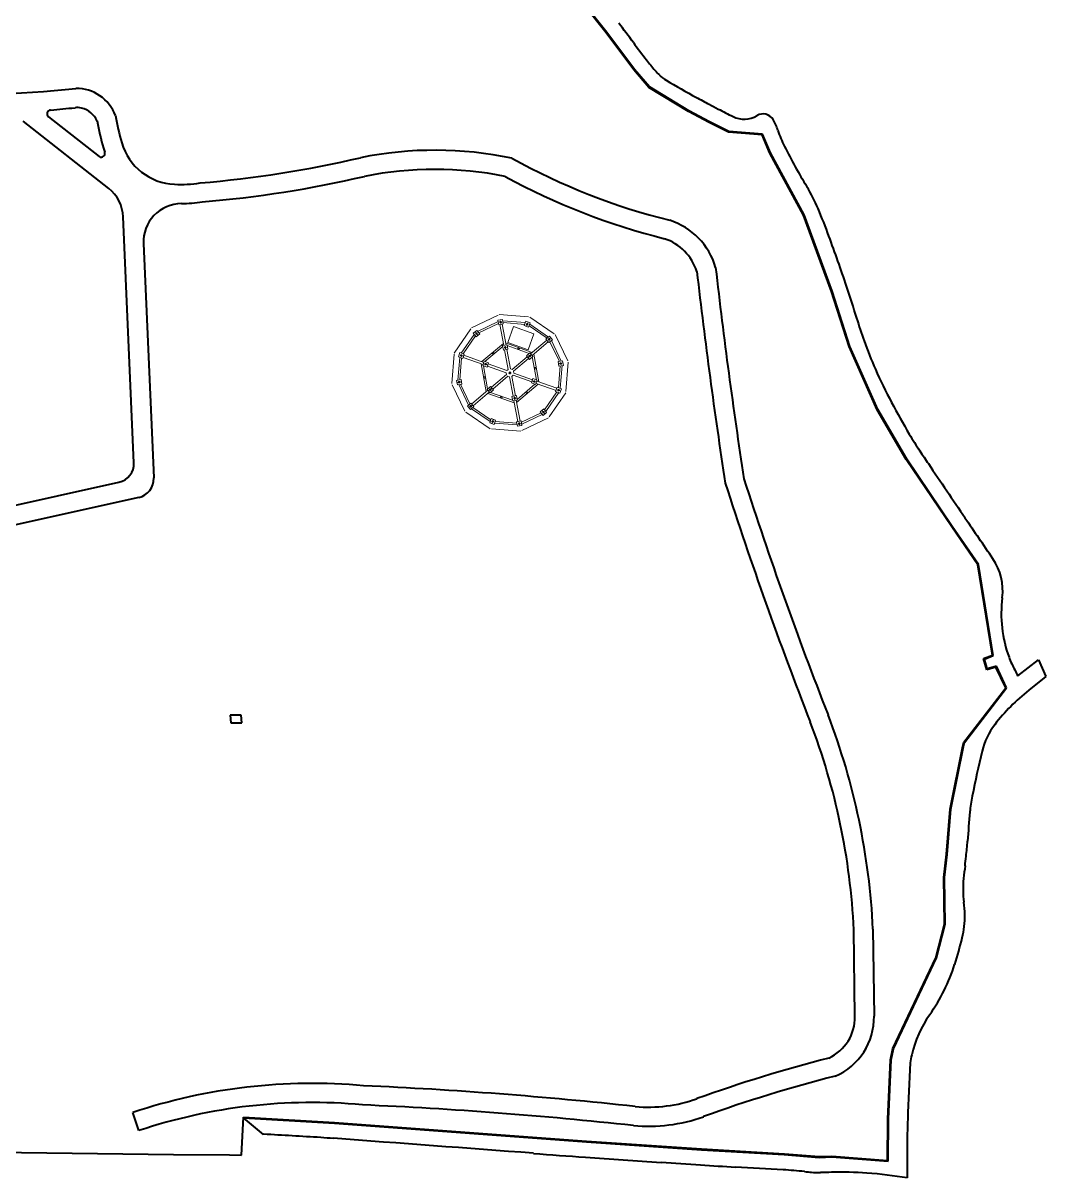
# Model space of a CAD drawing. Header units: metres. Extents: x 625987 to 635197, y 3048449 to 3066446.
# Drawn here: x 634666.134 to 634669.613, y 3063196.462 to 3063200.388 of the extents above; entities that cross this region are included whole.
import ezdxf

# ---------------------------------------------------------------- set-up
doc = ezdxf.new("R2010")
doc.units = ezdxf.units.M
doc.linetypes.add('VPP-MFME-01$0$HIDDEN2', pattern=[4.6875, 3.125, -1.5625])
for name, color, linetype, lineweight in [('C-BLDG', 253, 'Continuous', 5), ('C-EQPM-NAVD', 253, 'Continuous', 5), ('C-FENC-AIRF-LEAS', 253, 'Continuous', 0), ('C-ROAD-AIRF', 253, 'Continuous', 5), ('C-ROAD-LAND', 253, 'Continuous', 9)]:
    doc.layers.add(name, color=color, linetype=linetype, lineweight=lineweight)

# ---------------------------------------------------------------- blocks, each defined once
blk = doc.blocks.new('W-EQUP-NAVG-flat-1')
at = {"layer": 'C-EQPM-NAVD', "linetype": 'VPP-MFME-01$0$HIDDEN2'}
for p, q in [((-3.02, 13.43), (-8.41, 10.9)), ((-8.09, 10.51), (-2.93, 12.94)), ((-3.08, 13.77), (-1.9, 13.98)), ((-2.87, 12.59), (-3.08, 13.77)), ((-2.87, 12.59), (-1.68, 12.8)), ((-1.59, 7.18), (-2.57, 12.64)), ((-2.32, 12.96), (-2.45, 13.66)), ((-1, 7.29), (-1.98, 12.75)), ((-1.68, 12.8), (-1.9, 13.98)), ((4.1, 13.14), (-1.83, 13.64)), ((-1.75, 13.15), (3.93, 12.67)), ((3.81, 12.34), (4.22, 13.47)), ((3.81, 12.34), (4.94, 11.93)), ((4.22, 13.47), (5.35, 13.06)), ((4.43, 12.28), (4.73, 13.1)), ((4.94, 11.93), (5.35, 13.06)), ((5.06, 12.26), (9.74, 9)), ((10.12, 9.33), (5.23, 12.73)), ((-9.33, 10.12), (-12.73, 5.23)), ((-12.26, 5.06), (-9, 9.74)), ((-9.55, 10.39), (-8.63, 11.16)), ((-8.78, 9.47), (-9.55, 10.39)), ((-8.42, 9.98), (-8.98, 10.64)), ((-8.78, 9.47), (-7.86, 10.25)), ((-7.86, 10.25), (-8.63, 11.16)), ((9.47, 8.78), (10.39, 9.55)), ((10.39, 9.55), (11.16, 8.63)), ((-1.69, 7.73), (-7.34, 2.97)), ((-1.85, 6.94), (-6.53, 2.99)), ((-1.89, 7.13), (-0.71, 7.34)), ((-1.68, 5.95), (-1.89, 7.13)), ((-1.68, 5.95), (-0.49, 6.16)), ((-1.12, 6.26), (-1.26, 7.02)), ((5.85, 5.33), (-1.1, 7.84)), ((0.12, 1.02), (-0.79, 6.11)), ((-0.49, 6.16), (-0.71, 7.34)), ((5.08, 5.08), (-0.67, 7.15)), ((5.42, 4.97), (9.67, 8.55)), ((5.81, 4.51), (10.05, 8.09)), ((9.47, 8.78), (10.25, 7.86)), ((10.06, 8.49), (10.6, 8.95)), ((10.25, 7.86), (11.16, 8.63)), ((10.51, 8.09), (12.94, 2.93)), ((13.43, 3.02), (10.9, 8.41)), ((-13.14, 4.1), (-13.64, -1.83)), ((-13.47, 4.22), (-13.06, 5.35)), ((-12.34, 3.81), (-13.47, 4.22)), ((-13.15, -1.75), (-12.67, 3.93)), ((-11.93, 4.94), (-13.06, 5.35)), ((-12.39, 4.47), (-13.05, 4.71)), ((-12.34, 3.81), (-11.93, 4.94)), ((-7.02, 2.21), (-12.24, 4.1)), ((-6.81, 2.78), (-12.03, 4.66)), ((-7.12, 1.93), (-6.71, 3.06)), ((-5.58, 2.65), (-6.71, 3.06)), ((-0.47, 0.91), (-1.38, 6)), ((0.56, 0.86), (4.51, 4.2)), ((0.94, 0.4), (4.89, 3.74)), ((4.31, 4.42), (5.23, 5.2)), ((4.31, 4.42), (5.09, 3.51)), ((4.86, 4.1), (5.45, 4.6)), ((5.09, 3.51), (6, 4.28)), ((5.23, 5.2), (6, 4.28)), ((6.94, -1.87), (5.86, 4.16)), ((7.54, -2.4), (6.24, 4.87)), ((12.59, 2.87), (13.77, 3.08)), ((13.77, 3.08), (13.98, 1.9)), ((-7.54, 2.4), (-6.24, -4.87)), ((-5.99, 1.52), (-7.12, 1.93)), ((-6.94, 1.87), (-5.86, -4.16)), ((-5.98, 2.16), (-6.71, 2.42)), ((-5.99, 1.52), (-5.58, 2.65)), ((-1.03, 0.05), (-5.89, 1.81)), ((-0.82, 0.62), (-5.68, 2.37)), ((0.3, -0.11), (-0.32, 0.12)), ((0.06, -0.32), (-0.06, 0.34)), ((0, 0), (0.26, 0.22)), ((12.59, 2.87), (12.8, 1.68)), ((13.15, 1.75), (12.67, -3.93)), ((12.8, 1.68), (13.98, 1.9)), ((12.85, 2.3), (13.71, 2.46)), ((13.14, -4.1), (13.64, 1.83)), ((-12.8, -1.68), (-13.98, -1.9)), ((-13.77, -3.08), (-13.98, -1.9)), ((-12.59, -2.87), (-13.77, -3.08)), ((-12.85, -2.3), (-13.71, -2.46)), ((-13.43, -3.02), (-10.9, -8.41)), ((-10.51, -8.09), (-12.94, -2.93)), ((-12.59, -2.87), (-12.8, -1.68)), ((-0.94, -0.4), (-4.89, -3.74)), ((-0.56, -0.86), (-4.51, -4.2)), ((0, 0), (-0.27, -0.23)), ((-0.12, -1.02), (0.79, -6.11)), ((0.47, -0.91), (1.38, -6)), ((0.82, -0.62), (5.68, -2.37)), ((1.03, -0.05), (5.89, -1.81)), ((1.69, -7.73), (7.34, -2.97)), ((1.85, -6.94), (6.53, -2.99)), ((5.99, -1.52), (5.58, -2.65)), ((5.58, -2.65), (6.71, -3.06)), ((5.98, -2.16), (6.71, -2.42)), ((5.99, -1.52), (7.12, -1.93)), ((7.12, -1.93), (6.71, -3.06)), ((6.81, -2.78), (12.03, -4.66)), ((7.02, -2.21), (12.24, -4.1)), ((-5.81, -4.51), (-10.05, -8.09)), ((-5.42, -4.97), (-9.67, -8.55)), ((-5.09, -3.51), (-6, -4.28)), ((-5.23, -5.2), (-6, -4.28)), ((-5.85, -5.33), (1.1, -7.84)), ((-4.86, -4.1), (-5.45, -4.6)), ((-4.31, -4.42), (-5.23, -5.2)), ((-4.31, -4.42), (-5.09, -3.51)), ((-5.08, -5.08), (0.67, -7.15)), ((1.68, -5.95), (0.49, -6.16)), ((1.68, -5.95), (1.89, -7.13)), ((12.26, -5.06), (9, -9.74)), ((9.33, -10.12), (12.73, -5.23)), ((12.34, -3.81), (11.93, -4.94)), ((11.93, -4.94), (13.06, -5.35)), ((12.34, -3.81), (13.47, -4.22)), ((12.39, -4.47), (13.05, -4.71)), ((13.47, -4.22), (13.06, -5.35)), ((-10.25, -7.86), (-11.16, -8.63)), ((-10.39, -9.55), (-11.16, -8.63)), ((-10.06, -8.49), (-10.6, -8.95)), ((-9.47, -8.78), (-10.39, -9.55)), ((-9.47, -8.78), (-10.25, -7.86)), ((-5.06, -12.26), (-9.74, -9)), ((0.49, -6.16), (0.71, -7.34)), ((1.89, -7.13), (0.71, -7.34)), ((1, -7.29), (1.98, -12.75)), ((1.12, -6.26), (1.26, -7.02)), ((1.59, -7.18), (2.57, -12.64)), ((-10.12, -9.33), (-5.23, -12.73)), ((-4.94, -11.93), (-5.35, -13.06)), ((-3.81, -12.34), (-4.94, -11.93)), ((8.09, -10.51), (2.93, -12.94)), ((3.02, -13.43), (8.41, -10.9)), ((8.78, -9.47), (7.86, -10.25)), ((7.86, -10.25), (8.63, -11.16)), ((8.42, -9.98), (8.98, -10.64)), ((9.55, -10.39), (8.63, -11.16)), ((8.78, -9.47), (9.55, -10.39)), ((-4.22, -13.47), (-5.35, -13.06)), ((-4.43, -12.28), (-4.73, -13.1)), ((-3.81, -12.34), (-4.22, -13.47)), ((-4.1, -13.14), (1.83, -13.64)), ((1.75, -13.15), (-3.93, -12.67)), ((2.87, -12.59), (1.68, -12.8)), ((1.68, -12.8), (1.9, -13.98)), ((3.08, -13.77), (1.9, -13.98)), ((2.32, -12.96), (2.45, -13.66)), ((2.87, -12.59), (3.08, -13.77))]:
    blk.add_line(p, q, dxfattribs=at)
for points in [[(10, -11.85), (2.73, -15.26), (-5.26, -14.58), (-11.85, -10), (-15.26, -2.73), (-14.58, 5.26), (-10, 11.85), (-2.73, 15.26), (5.26, 14.58), (11.85, 10), (15.26, 2.73), (14.58, -5.26), (10, -11.85)], [(-1.03, 0.05), (-0.94, -0.4)], [(-0.47, 0.91), (-0.82, 0.62)], [(0.56, 0.86), (0.12, 1.02)], [(1.03, -0.05), (0.94, 0.4)], [(-0.56, -0.86), (-0.12, -1.02)], [(0.47, -0.91), (0.82, -0.62)]]:
    blk.add_lwpolyline(points, dxfattribs=at)
blk.add_lwpolyline([(-0.55, 7.91), (0.96, 12.09), (6.33, 10.15), (4.82, 5.97)], close=True, dxfattribs=at)
for centre in [(-2.38, 13.29), (4.58, 12.7), (-8.71, 10.32), (-1.19, 6.64), (2.29, 6.35), (10.32, 8.71), (-12.7, 4.58), (-4.35, 5.16), (5.16, 4.35), (-6.35, 2.29), (0, 0), (6.64, 1.19), (13.29, 2.38), (-13.29, -2.38), (-6.64, -1.19), (6.35, -2.29), (-5.16, -4.35), (4.35, -5.16), (12.7, -4.58), (-10.32, -8.71), (-2.29, -6.35), (1.19, -6.64), (8.71, -10.32), (-4.58, -12.7), (2.38, -13.29)]:
    blk.add_circle(centre, 0.2, dxfattribs=at)

msp = doc.modelspace()

# ---------------------------------------------------------------- linework, layer by layer
at = {"layer": 'C-BLDG', "lineweight": 40}
for p, q in [((634666.8765, 3063198.0355, 24568986.0801), (634666.839, 3063198.0359, 24568986.0801)), ((634666.839, 3063198.0359, 24568986.0801), (634666.841, 3063198.0097, 24568986.0801)), ((634666.8765, 3063198.0355, 24568986.0801), (634666.839, 3063198.0359, 24568986.0801)), ((634666.839, 3063198.0359, 24568986.0801), (634666.841, 3063198.0097, 24568986.0801)), ((634666.8785, 3063198.0093, 24568986.0801), (634666.8765, 3063198.0355, 24568986.0801)), ((634666.8785, 3063198.0093, 24568986.0801), (634666.8765, 3063198.0355, 24568986.0801)), ((634666.841, 3063198.0097, 24568986.0801), (634666.8785, 3063198.0093, 24568986.0801)), ((634666.841, 3063198.0097, 24568986.0801), (634666.8785, 3063198.0093, 24568986.0801))]:
    msp.add_line(p, q, dxfattribs=at)
at = {"layer": 'C-FENC-AIRF-LEAS', "lineweight": 40}
for p, q in [((634668.1173, 3063200.3547, 24568986.0801), (634668.0414, 3063200.4499, 24568986.0801)), ((634668.1173, 3063200.3547, 24568986.0801), (634668.0414, 3063200.4499, 24568986.0801)), ((634668.2121, 3063200.2288, 24568986.0801), (634668.1173, 3063200.3547, 24568986.0801)), ((634668.2121, 3063200.2288, 24568986.0801), (634668.1173, 3063200.3547, 24568986.0801)), ((634668.2627, 3063200.1695, 24568986.0801), (634668.2121, 3063200.2288, 24568986.0801)), ((634668.2627, 3063200.1695, 24568986.0801), (634668.2121, 3063200.2288, 24568986.0801)), ((634668.3976, 3063200.088, 24568986.0801), (634668.2627, 3063200.1695, 24568986.0801)), ((634668.3976, 3063200.088, 24568986.0801), (634668.2627, 3063200.1695, 24568986.0801)), ((634668.468, 3063200.0504, 24568986.0801), (634668.3976, 3063200.088, 24568986.0801)), ((634668.468, 3063200.0504, 24568986.0801), (634668.3976, 3063200.088, 24568986.0801)), ((634668.5341, 3063200.0168, 24568986.0801), (634668.468, 3063200.0504, 24568986.0801)), ((634668.5341, 3063200.0168, 24568986.0801), (634668.468, 3063200.0504, 24568986.0801)), ((634668.6481, 3063200.0081, 24568986.0801), (634668.5341, 3063200.0168, 24568986.0801)), ((634668.6481, 3063200.0081, 24568986.0801), (634668.5341, 3063200.0168, 24568986.0801)), ((634668.6746, 3063199.9454, 24568986.0801), (634668.6481, 3063200.0081, 24568986.0801)), ((634668.6746, 3063199.9454, 24568986.0801), (634668.6481, 3063200.0081, 24568986.0801)), ((634668.7884, 3063199.7352, 24568986.0801), (634668.6746, 3063199.9454, 24568986.0801)), ((634668.7884, 3063199.7352, 24568986.0801), (634668.6746, 3063199.9454, 24568986.0801)), ((634668.8836, 3063199.4759, 24568986.0801), (634668.7884, 3063199.7352, 24568986.0801)), ((634668.8836, 3063199.4759, 24568986.0801), (634668.7884, 3063199.7352, 24568986.0801)), ((634668.9438, 3063199.2882, 24568986.0801), (634668.8836, 3063199.4759, 24568986.0801)), ((634668.9438, 3063199.2882, 24568986.0801), (634668.8836, 3063199.4759, 24568986.0801)), ((634669.0397, 3063199.0739, 24568986.0801), (634668.9438, 3063199.2882, 24568986.0801)), ((634669.0397, 3063199.0739, 24568986.0801), (634668.9438, 3063199.2882, 24568986.0801)), ((634669.138, 3063198.9044, 24568986.0801), (634669.0397, 3063199.0739, 24568986.0801)), ((634669.138, 3063198.9044, 24568986.0801), (634669.0397, 3063199.0739, 24568986.0801)), ((634669.2929, 3063198.6756, 24568986.0801), (634669.138, 3063198.9044, 24568986.0801)), ((634669.2929, 3063198.6756, 24568986.0801), (634669.138, 3063198.9044, 24568986.0801)), ((634669.3812, 3063198.5463, 24568986.0801), (634669.2929, 3063198.6756, 24568986.0801)), ((634669.3812, 3063198.5463, 24568986.0801), (634669.2929, 3063198.6756, 24568986.0801)), ((634669.4313, 3063198.2399, 24568986.0801), (634669.3812, 3063198.5463, 24568986.0801)), ((634669.4313, 3063198.2399, 24568986.0801), (634669.3812, 3063198.5463, 24568986.0801)), ((634669.4011, 3063198.2279, 24568986.0801), (634669.4313, 3063198.2399, 24568986.0801)), ((634669.4011, 3063198.2279, 24568986.0801), (634669.4313, 3063198.2399, 24568986.0801)), ((634669.4119, 3063198.1899, 24568986.0801), (634669.4011, 3063198.2279, 24568986.0801)), ((634669.4119, 3063198.1899, 24568986.0801), (634669.4011, 3063198.2279, 24568986.0801)), ((634669.4433, 3063198.1988, 24568986.0801), (634669.4119, 3063198.1899, 24568986.0801)), ((634669.4433, 3063198.1988, 24568986.0801), (634669.4119, 3063198.1899, 24568986.0801)), ((634669.4765, 3063198.1284, 24568986.0801), (634669.4433, 3063198.1988, 24568986.0801)), ((634669.4765, 3063198.1284, 24568986.0801), (634669.4433, 3063198.1988, 24568986.0801)), ((634669.3343, 3063197.9433, 24568986.0801), (634669.4765, 3063198.1284, 24568986.0801)), ((634669.3343, 3063197.9433, 24568986.0801), (634669.4765, 3063198.1284, 24568986.0801)), ((634669.3308, 3063197.9299, 24568986.0801), (634669.3343, 3063197.9433, 24568986.0801)), ((634669.3308, 3063197.9299, 24568986.0801), (634669.3343, 3063197.9433, 24568986.0801)), ((634669.2878, 3063197.7159, 24568986.0801), (634669.3308, 3063197.9299, 24568986.0801)), ((634669.2878, 3063197.7159, 24568986.0801), (634669.3308, 3063197.9299, 24568986.0801)), ((634669.2747, 3063197.5625, 24568986.0801), (634669.2878, 3063197.7159, 24568986.0801)), ((634669.2747, 3063197.5625, 24568986.0801), (634669.2878, 3063197.7159, 24568986.0801)), ((634669.2657, 3063197.4837, 24568986.0801), (634669.2747, 3063197.5625, 24568986.0801)), ((634669.2657, 3063197.4837, 24568986.0801), (634669.2747, 3063197.5625, 24568986.0801)), ((634669.268, 3063197.325, 24568986.0801), (634669.2657, 3063197.4837, 24568986.0801)), ((634669.268, 3063197.325, 24568986.0801), (634669.2657, 3063197.4837, 24568986.0801)), ((634669.2391, 3063197.211, 24568986.0801), (634669.268, 3063197.325, 24568986.0801)), ((634669.2391, 3063197.211, 24568986.0801), (634669.268, 3063197.325, 24568986.0801)), ((634669.0926, 3063196.9022, 24568986.0801), (634669.2391, 3063197.211, 24568986.0801)), ((634669.0926, 3063196.9022, 24568986.0801), (634669.2391, 3063197.211, 24568986.0801)), ((634669.0845, 3063196.8644, 24568986.0801), (634669.0926, 3063196.9022, 24568986.0801)), ((634669.0845, 3063196.8644, 24568986.0801), (634669.0926, 3063196.9022, 24568986.0801)), ((634669.0757, 3063196.6626, 24568986.0801), (634669.0845, 3063196.8644, 24568986.0801)), ((634669.0757, 3063196.6626, 24568986.0801), (634669.0845, 3063196.8644, 24568986.0801)), ((634666.8774, 3063196.5395, 24568986.0801), (634666.8836, 3063196.669, 24568986.0801)), ((634666.8774, 3063196.5395, 24568986.0801), (634666.8836, 3063196.669, 24568986.0801)), ((634666.8836, 3063196.669, 24568986.0801), (634667.1931, 3063196.651, 24568986.0801)), ((634666.8836, 3063196.669, 24568986.0801), (634667.1931, 3063196.651, 24568986.0801)), ((634667.1931, 3063196.651, 24568986.0801), (634668.0506, 3063196.5874, 24568986.0801)), ((634667.1931, 3063196.651, 24568986.0801), (634668.0506, 3063196.5874, 24568986.0801)), ((634669.0744, 3063196.5218, 24568986.0801), (634669.0757, 3063196.6626, 24568986.0801)), ((634669.0744, 3063196.5218, 24568986.0801), (634669.0757, 3063196.6626, 24568986.0801)), ((634668.0506, 3063196.5874, 24568986.0801), (634668.4422, 3063196.5609, 24568986.0801)), ((634668.0506, 3063196.5874, 24568986.0801), (634668.4422, 3063196.5609, 24568986.0801)), ((634668.4422, 3063196.5609, 24568986.0801), (634668.7236, 3063196.5444, 24568986.0801)), ((634668.4422, 3063196.5609, 24568986.0801), (634668.7236, 3063196.5444, 24568986.0801)), ((634666.0326, 3063196.5499, 24568986.0801), (634666.6453, 3063196.5415, 24568986.0801)), ((634666.0326, 3063196.5499, 24568986.0801), (634666.6453, 3063196.5415, 24568986.0801)), ((634666.6453, 3063196.5415, 24568986.0801), (634666.8361, 3063196.5414, 24568986.0801)), ((634666.6453, 3063196.5415, 24568986.0801), (634666.8361, 3063196.5414, 24568986.0801)), ((634666.8361, 3063196.5414, 24568986.0801), (634666.8774, 3063196.5395, 24568986.0801)), ((634666.8361, 3063196.5414, 24568986.0801), (634666.8774, 3063196.5395, 24568986.0801)), ((634668.7236, 3063196.5444, 24568986.0801), (634668.8419, 3063196.535, 24568986.0801)), ((634668.7236, 3063196.5444, 24568986.0801), (634668.8419, 3063196.535, 24568986.0801)), ((634668.8419, 3063196.535, 24568986.0801), (634668.8855, 3063196.5363, 24568986.0801)), ((634668.8419, 3063196.535, 24568986.0801), (634668.8855, 3063196.5363, 24568986.0801)), ((634668.8855, 3063196.5363, 24568986.0801), (634669.0744, 3063196.5218, 24568986.0801)), ((634668.8855, 3063196.5363, 24568986.0801), (634669.0744, 3063196.5218, 24568986.0801))]:
    msp.add_line(p, q, dxfattribs=at)
at = {"layer": 'C-ROAD-AIRF', "lineweight": 40}
for p, q in [((634666.4254, 3063199.8257, 24568986.0801), (634666.1342, 3063200.0551, 24568986.0801)), ((634666.4254, 3063199.8257, 24568986.0801), (634666.1342, 3063200.0551, 24568986.0801)), ((634666.2209, 3063200.0695, 24568986.0801), (634666.3928, 3063199.9341, 24568986.0801)), ((634666.2209, 3063200.0695, 24568986.0801), (634666.3928, 3063199.9341, 24568986.0801)), ((634666.3928, 3063199.9341, 24568986.0801), (634666.3928, 3063199.9342, 24568986.0801)), ((634666.3928, 3063199.9341, 24568986.0801), (634666.3928, 3063199.9342, 24568986.0801)), ((634666.5112, 3063198.8935, 24568986.0801), (634666.4748, 3063199.7292, 24568986.0801)), ((634666.5112, 3063198.8935, 24568986.0801), (634666.4748, 3063199.7292, 24568986.0801)), ((634666.5438, 3063199.6391, 24568986.0801), (634666.5785, 3063198.8418, 24568986.0801)), ((634666.5438, 3063199.6391, 24568986.0801), (634666.5785, 3063198.8418, 24568986.0801)), ((634665.7581, 3063198.672, 24568986.0801), (634666.4603, 3063198.8272, 24568986.0801)), ((634665.7581, 3063198.672, 24568986.0801), (634666.4603, 3063198.8272, 24568986.0801)), ((634666.5276, 3063198.7755, 24568986.0801), (634665.8524, 3063198.6263, 24568986.0801)), ((634666.5276, 3063198.7755, 24568986.0801), (634665.8524, 3063198.6263, 24568986.0801)), ((634668.9636, 3063197.0114, 24568986.0801), (634668.96, 3063197.3058, 24568986.0801)), ((634668.9636, 3063197.0114, 24568986.0801), (634668.96, 3063197.3058, 24568986.0801)), ((634669.0249, 3063197.3078, 24568986.0801), (634669.0286, 3063197.0123, 24568986.0801)), ((634669.0249, 3063197.3078, 24568986.0801), (634669.0286, 3063197.0123, 24568986.0801)), ((634666.5283, 3063196.6232, 24568986.0801), (634666.5077, 3063196.6848, 24568986.0801)), ((634666.5283, 3063196.6232, 24568986.0801), (634666.5077, 3063196.6848, 24568986.0801))]:
    msp.add_line(p, q, dxfattribs=at)
for centre, major_axis, ratio, start_param, end_param in [((634665.962, 3063203.3234, 24568986.0801), (2.2463, 2.2463), 1, 3.66573, 4.037944), ((634665.962, 3063203.3234, 24568986.0801), (2.2463, 2.2463), 1, 3.66573, 4.037944), ((634666.3149, 3063200.0239, 24568986.0801), (-0.1006, 0.1006), 1, 4.283379, 5.506484), ((634666.3149, 3063200.0239, 24568986.0801), (-0.1006, 0.1006), 1, 4.283379, 5.506484), ((634666.2289, 3063200.0797, 24568986.0801), (-0.00919, 0.00919), 1, -0.703282, 1.688958), ((634666.2289, 3063200.0797, 24568986.0801), (-0.00919, 0.00919), 1, -0.703282, 1.688958), ((634665.9619, 3063203.3234, 24568986.0801), (2.2922, 2.2922), 1, 4.009115, 4.034816), ((634665.9619, 3063203.3234, 24568986.0801), (2.2922, 2.2922), 1, 4.009115, 4.034816), ((634666.3178, 3063200.036, 24568986.0801), (-0.0459, 0.0459), 1, -1.01911, -0.677574), ((634666.3178, 3063200.036, 24568986.0801), (-0.0459, 0.0459), 1, -1.01911, -0.677574), ((634666.3149, 3063200.0239, 24568986.0801), (0.0547, 0.0547), 1, 5.915413, 6.834873), ((634666.3149, 3063200.0239, 24568986.0801), (0.0547, 0.0547), 1, 5.915413, 6.834873), ((634667.4125, 3063200.2511, 24568986.0801), (-0.7392, 0.7392), 1, 0.973815, 1.064397), ((634667.4125, 3063200.2511, 24568986.0801), (-0.7392, 0.7392), 1, 0.973815, 1.064397), ((634667.4125, 3063200.2511, 24568986.0801), (-0.6932, 0.6932), 1, 0.967475, 1.064402), ((634667.4125, 3063200.2511, 24568986.0801), (-0.6932, 0.6932), 1, 0.967475, 1.064402), ((634666.6574, 3063200.0348, 24568986.0801), (-0.1378, 0.1378), 1, 1.064397, 2.313705), ((634666.6574, 3063200.0348, 24568986.0801), (-0.1378, 0.1378), 1, 1.064397, 2.313705), ((634666.3996, 3063199.9453, 24568986.0801), (-0.00919, 0.00919), 1, 1.807141, 4.26131), ((634666.3996, 3063199.9453, 24568986.0801), (-0.00919, 0.00919), 1, 1.807141, 4.26131), ((634666.6574, 3063200.0348, 24568986.0801), (0.1838, 0.1838), 0.999999, 2.635186, 2.690484), ((634666.6574, 3063200.0348, 24568986.0801), (0.1838, 0.1838), 0.999999, 2.635186, 2.690484), ((634667.5351, 3063198.6743, 24568986.0801), (0.9062, 0.9062), 1, 0.580003, 0.984187), ((634667.5351, 3063198.6743, 24568986.0801), (0.9062, 0.9062), 1, 0.580003, 0.984187), ((634666.4167, 3063203.6591, 24568986.0801), (2.7066, 2.7066), 1, 4.010556, 4.155041), ((634666.4167, 3063203.6591, 24568986.0801), (2.7066, 2.7066), 1, 4.010556, 4.155041), ((634667.5351, 3063198.6743, 24568986.0801), (0.8602, 0.8602), 1, 0.58792, 0.983418), ((634667.5351, 3063198.6743, 24568986.0801), (0.8602, 0.8602), 1, 0.58792, 0.983418), ((634668.8633, 3063201.8556, 24568986.0801), (1.5573, 1.5573), 1, 3.421309, 3.684221), ((634668.8633, 3063201.8556, 24568986.0801), (1.5573, 1.5573), 1, 3.421309, 3.684221), ((634666.4167, 3063203.6591, 24568986.0801), (2.7525, 2.7525), 1, 4.011111, 4.154792), ((634666.4167, 3063203.6591, 24568986.0801), (2.7525, 2.7525), 1, 4.011111, 4.154792), ((634668.8633, 3063201.8556, 24568986.0801), (1.6033, 1.6033), 1, 3.425733, 3.683139), ((634668.8633, 3063201.8556, 24568986.0801), (1.6033, 1.6033), 1, 3.425733, 3.683139), ((634666.345, 3063199.7236, 24568986.0801), (-0.0919, 0.0919), 1, 3.970472, 4.830545), ((634666.345, 3063199.7236, 24568986.0801), (-0.0919, 0.0919), 1, 3.970472, 4.830545), ((634666.6682, 3063200.2885, 24568986.0801), (0.3174, 0.3174), 1, 3.8845, 4.07898), ((634666.6682, 3063200.2885, 24568986.0801), (0.3174, 0.3174), 1, 3.8845, 4.07898), ((634666.6695, 3063200.2727, 24568986.0801), (0.3522, 0.3522), 1, 3.933068, 4.076596), ((634666.6695, 3063200.2727, 24568986.0801), (0.3522, 0.3522), 1, 3.933068, 4.076596), ((634666.6736, 3063199.6447, 24568986.0801), (0.0919, 0.0919), 1, 0.793817, 2.399671), ((634666.6736, 3063199.6447, 24568986.0801), (0.0919, 0.0919), 1, 0.793817, 2.399671), ((634668.2604, 3063199.4902, 24568986.0801), (-0.1691, 0.1691), 1, 4.212527, 5.18553), ((634668.2604, 3063199.4902, 24568986.0801), (-0.1691, 0.1691), 1, 4.212527, 5.18553), ((634668.2604, 3063199.4902, 24568986.0801), (-0.1231, 0.1231), 1, 4.242139, 5.173677), ((634668.2604, 3063199.4902, 24568986.0801), (-0.1231, 0.1231), 1, 4.242139, 5.173677), ((634686.8558, 3063201.6522, 24568986.0801), (13.1168, 13.1168), 1, 2.470078, 2.509259), ((634686.8558, 3063201.6522, 24568986.0801), (13.1168, 13.1168), 1, 2.470078, 2.509259), ((634686.8558, 3063201.6522, 24568986.0801), (-13.0709, 13.0709), 1, 0.898954, 0.938184), ((634686.8558, 3063201.6522, 24568986.0801), (-13.0709, 13.0709), 1, 0.898954, 0.938184), ((634666.4463, 3063198.8906, 24568986.0801), (-0.0459, 0.0459), 1, 2.573676, 3.970473), ((634666.4463, 3063198.8906, 24568986.0801), (-0.0459, 0.0459), 1, 2.573676, 3.970473), ((634666.5136, 3063198.839, 24568986.0801), (-0.0459, 0.0459), 1, 2.57367, 3.970467), ((634666.5136, 3063198.839, 24568986.0801), (-0.0459, 0.0459), 1, 2.57367, 3.970467), ((634681.5684, 3063203.0147, 24568986.0801), (9.6431, 9.6431), 1, 2.667396, 2.729871), ((634681.5684, 3063203.0147, 24568986.0801), (9.6431, 9.6431), 1, 2.667396, 2.729871), ((634681.5684, 3063203.0147, 24568986.0801), (-9.689, 9.689), 1, 1.096223, 1.159057), ((634681.5684, 3063203.0147, 24568986.0801), (-9.689, 9.689), 1, 1.096223, 1.159057), ((634666.6862, 3063197.198, 24568986.0801), (1.6096, 1.6096), 1, 5.545183, 5.863966), ((634666.6862, 3063197.198, 24568986.0801), (1.6096, 1.6096), 1, 5.545183, 5.863966), ((634666.6862, 3063197.198, 24568986.0801), (-1.6556, 1.6556), 1, 3.973898, 4.293275), ((634666.6862, 3063197.198, 24568986.0801), (-1.6556, 1.6556), 1, 3.973898, 4.293275), ((634668.8107, 3063197.0087, 24568986.0801), (-0.1082, 0.1082), 1, 2.790591, 3.944585), ((634668.8107, 3063197.0087, 24568986.0801), (-0.1082, 0.1082), 1, 2.790591, 3.944585), ((634668.8107, 3063197.0087, 24568986.0801), (0.1541, 0.1541), 1, 4.331573, 5.514546), ((634668.8107, 3063197.0087, 24568986.0801), (0.1541, 0.1541), 1, 4.331573, 5.514546), ((634670.1185, 3063192.0316, 24568986.0801), (3.5324, 3.5324), 1, 1.03695, 1.130963), ((634670.1185, 3063192.0316, 24568986.0801), (3.5324, 3.5324), 1, 1.03695, 1.130963), ((634667.1164, 3063194.8596, 24568986.0801), (1.3605, 1.3605), 1, 0.693676, 1.107269), ((634667.1164, 3063194.8596, 24568986.0801), (1.3605, 1.3605), 1, 0.693676, 1.107269), ((634670.1185, 3063192.0316, 24568986.0801), (3.4865, 3.4865), 1, 1.035853, 1.130963), ((634670.1185, 3063192.0316, 24568986.0801), (3.4865, 3.4865), 1, 1.035853, 1.130963), ((634666.6576, 3063182.3431, 24568986.0801), (10.2152, 10.2152), 1, 0.677274, 0.741427), ((634666.6576, 3063182.3431, 24568986.0801), (10.2152, 10.2152), 1, 0.677274, 0.741427), ((634667.1164, 3063194.8596, 24568986.0801), (1.3146, 1.3146), 1, 0.692848, 1.107269), ((634667.1164, 3063194.8596, 24568986.0801), (1.3146, 1.3146), 1, 0.692848, 1.107269), ((634668.2617, 3063197.189, 24568986.0801), (0.3436, 0.3436), 1, 3.833967, 4.272672), ((634668.2617, 3063197.189, 24568986.0801), (0.3436, 0.3436), 1, 3.833967, 4.272672), ((634666.6576, 3063182.3431, 24568986.0801), (-10.1692, 10.1692), 1, -0.893556, -0.82926), ((634666.6576, 3063182.3431, 24568986.0801), (-10.1692, 10.1692), 1, -0.893556, -0.82926), ((634668.2617, 3063197.189, 24568986.0801), (0.3896, 0.3896), 1, 3.83304, 4.272664), ((634668.2617, 3063197.189, 24568986.0801), (0.3896, 0.3896), 1, 3.83304, 4.272664)]:
    msp.add_ellipse(centre, major_axis=major_axis, ratio=ratio, start_param=start_param, end_param=end_param, dxfattribs=at)
at = {"layer": 'C-ROAD-LAND', "lineweight": 40}
for p, q in [((634668.1193, 3063200.3563, 24568986.0801), (634668.0433, 3063200.4517, 24568986.0801)), ((634668.1193, 3063200.3563, 24568986.0801), (634668.0433, 3063200.4517, 24568986.0801)), ((634668.2141, 3063200.2305, 24568986.0801), (634668.1193, 3063200.3563, 24568986.0801)), ((634668.2141, 3063200.2305, 24568986.0801), (634668.1193, 3063200.3563, 24568986.0801)), ((634668.2644, 3063200.1716, 24568986.0801), (634668.2141, 3063200.2305, 24568986.0801)), ((634668.2644, 3063200.1716, 24568986.0801), (634668.2141, 3063200.2305, 24568986.0801)), ((634668.3989, 3063200.0902, 24568986.0801), (634668.2644, 3063200.1716, 24568986.0801)), ((634668.3989, 3063200.0902, 24568986.0801), (634668.2644, 3063200.1716, 24568986.0801)), ((634668.4692, 3063200.0527, 24568986.0801), (634668.3989, 3063200.0902, 24568986.0801)), ((634668.4692, 3063200.0527, 24568986.0801), (634668.3989, 3063200.0902, 24568986.0801)), ((634668.5348, 3063200.0193, 24568986.0801), (634668.4692, 3063200.0527, 24568986.0801)), ((634668.5348, 3063200.0193, 24568986.0801), (634668.4692, 3063200.0527, 24568986.0801)), ((634668.6498, 3063200.0106, 24568986.0801), (634668.5348, 3063200.0193, 24568986.0801)), ((634668.6498, 3063200.0106, 24568986.0801), (634668.5348, 3063200.0193, 24568986.0801)), ((634668.677, 3063199.9466, 24568986.0801), (634668.6498, 3063200.0106, 24568986.0801)), ((634668.677, 3063199.9466, 24568986.0801), (634668.6498, 3063200.0106, 24568986.0801)), ((634668.7907, 3063199.7363, 24568986.0801), (634668.677, 3063199.9466, 24568986.0801)), ((634668.7907, 3063199.7363, 24568986.0801), (634668.677, 3063199.9466, 24568986.0801)), ((634668.8861, 3063199.4768, 24568986.0801), (634668.7907, 3063199.7363, 24568986.0801)), ((634668.8861, 3063199.4768, 24568986.0801), (634668.7907, 3063199.7363, 24568986.0801)), ((634668.9462, 3063199.2892, 24568986.0801), (634668.8861, 3063199.4768, 24568986.0801)), ((634668.9462, 3063199.2892, 24568986.0801), (634668.8861, 3063199.4768, 24568986.0801)), ((634669.042, 3063199.0751, 24568986.0801), (634668.9462, 3063199.2892, 24568986.0801)), ((634669.042, 3063199.0751, 24568986.0801), (634668.9462, 3063199.2892, 24568986.0801)), ((634669.1402, 3063198.9058, 24568986.0801), (634669.042, 3063199.0751, 24568986.0801)), ((634669.1402, 3063198.9058, 24568986.0801), (634669.042, 3063199.0751, 24568986.0801)), ((634669.295, 3063198.6771, 24568986.0801), (634669.1402, 3063198.9058, 24568986.0801)), ((634669.295, 3063198.6771, 24568986.0801), (634669.1402, 3063198.9058, 24568986.0801)), ((634669.3837, 3063198.5472, 24568986.0801), (634669.295, 3063198.6771, 24568986.0801)), ((634669.3837, 3063198.5472, 24568986.0801), (634669.295, 3063198.6771, 24568986.0801)), ((634669.4342, 3063198.2383, 24568986.0801), (634669.3837, 3063198.5472, 24568986.0801)), ((634669.4342, 3063198.2383, 24568986.0801), (634669.3837, 3063198.5472, 24568986.0801)), ((634669.4042, 3063198.2264, 24568986.0801), (634669.4342, 3063198.2383, 24568986.0801)), ((634669.4042, 3063198.2264, 24568986.0801), (634669.4342, 3063198.2383, 24568986.0801)), ((634669.4137, 3063198.1931, 24568986.0801), (634669.4042, 3063198.2264, 24568986.0801)), ((634669.4137, 3063198.1931, 24568986.0801), (634669.4042, 3063198.2264, 24568986.0801)), ((634669.5175, 3063198.1695, 24568986.0801), (634669.5883, 3063198.2241, 24568986.0801)), ((634669.5175, 3063198.1695, 24568986.0801), (634669.5883, 3063198.2241, 24568986.0801)), ((634669.5883, 3063198.2241, 24568986.0801), (634669.6133, 3063198.1671, 24568986.0801)), ((634669.5883, 3063198.2241, 24568986.0801), (634669.6133, 3063198.1671, 24568986.0801)), ((634669.4447, 3063198.2019, 24568986.0801), (634669.4137, 3063198.1931, 24568986.0801)), ((634669.4447, 3063198.2019, 24568986.0801), (634669.4137, 3063198.1931, 24568986.0801)), ((634669.4796, 3063198.1281, 24568986.0801), (634669.4447, 3063198.2019, 24568986.0801)), ((634669.4796, 3063198.1281, 24568986.0801), (634669.4447, 3063198.2019, 24568986.0801)), ((634669.6133, 3063198.1671, 24568986.0801), (634669.5553, 3063198.12, 24568986.0801)), ((634669.6133, 3063198.1671, 24568986.0801), (634669.5553, 3063198.12, 24568986.0801)), ((634669.3367, 3063197.9421, 24568986.0801), (634669.4796, 3063198.1281, 24568986.0801)), ((634669.3367, 3063197.9421, 24568986.0801), (634669.4796, 3063198.1281, 24568986.0801)), ((634669.3333, 3063197.9293, 24568986.0801), (634669.3367, 3063197.9421, 24568986.0801)), ((634669.3333, 3063197.9293, 24568986.0801), (634669.3367, 3063197.9421, 24568986.0801)), ((634669.2904, 3063197.7156, 24568986.0801), (634669.3333, 3063197.9293, 24568986.0801)), ((634669.2904, 3063197.7156, 24568986.0801), (634669.3333, 3063197.9293, 24568986.0801)), ((634669.2773, 3063197.5622, 24568986.0801), (634669.2904, 3063197.7156, 24568986.0801)), ((634669.2773, 3063197.5622, 24568986.0801), (634669.2904, 3063197.7156, 24568986.0801)), ((634669.2683, 3063197.4836, 24568986.0801), (634669.2773, 3063197.5622, 24568986.0801)), ((634669.2683, 3063197.4836, 24568986.0801), (634669.2773, 3063197.5622, 24568986.0801)), ((634669.2706, 3063197.3247, 24568986.0801), (634669.2683, 3063197.4836, 24568986.0801)), ((634669.2706, 3063197.3247, 24568986.0801), (634669.2683, 3063197.4836, 24568986.0801)), ((634669.2415, 3063197.2101, 24568986.0801), (634669.2706, 3063197.3247, 24568986.0801)), ((634669.2415, 3063197.2101, 24568986.0801), (634669.2706, 3063197.3247, 24568986.0801)), ((634669.095, 3063196.9013, 24568986.0801), (634669.2415, 3063197.2101, 24568986.0801)), ((634669.095, 3063196.9013, 24568986.0801), (634669.2415, 3063197.2101, 24568986.0801)), ((634669.0871, 3063196.8641, 24568986.0801), (634669.095, 3063196.9013, 24568986.0801)), ((634669.0871, 3063196.8641, 24568986.0801), (634669.095, 3063196.9013, 24568986.0801)), ((634669.0783, 3063196.6625, 24568986.0801), (634669.0871, 3063196.8641, 24568986.0801)), ((634669.0783, 3063196.6625, 24568986.0801), (634669.0871, 3063196.8641, 24568986.0801)), ((634666.9524, 3063196.6105, 24568986.0801), (634666.8839, 3063196.6664, 24568986.0801)), ((634666.8839, 3063196.6664, 24568986.0801), (634667.193, 3063196.6484, 24568986.0801)), ((634666.9524, 3063196.6105, 24568986.0801), (634666.8839, 3063196.6664, 24568986.0801)), ((634666.8839, 3063196.6664, 24568986.0801), (634667.193, 3063196.6484, 24568986.0801)), ((634667.193, 3063196.6484, 24568986.0801), (634668.0504, 3063196.5848, 24568986.0801)), ((634667.193, 3063196.6484, 24568986.0801), (634668.0504, 3063196.5848, 24568986.0801)), ((634669.0769, 3063196.519, 24568986.0801), (634669.0783, 3063196.6625, 24568986.0801)), ((634669.0769, 3063196.519, 24568986.0801), (634669.0783, 3063196.6625, 24568986.0801)), ((634668.0504, 3063196.5848, 24568986.0801), (634668.4421, 3063196.5584, 24568986.0801)), ((634668.0504, 3063196.5848, 24568986.0801), (634668.4421, 3063196.5584, 24568986.0801)), ((634668.4421, 3063196.5584, 24568986.0801), (634668.7235, 3063196.5418, 24568986.0801)), ((634668.4421, 3063196.5584, 24568986.0801), (634668.7235, 3063196.5418, 24568986.0801)), ((634668.7235, 3063196.5418, 24568986.0801), (634668.8418, 3063196.5324, 24568986.0801)), ((634668.7235, 3063196.5418, 24568986.0801), (634668.8418, 3063196.5324, 24568986.0801)), ((634668.8418, 3063196.5324, 24568986.0801), (634668.8854, 3063196.5337, 24568986.0801)), ((634668.8418, 3063196.5324, 24568986.0801), (634668.8854, 3063196.5337, 24568986.0801)), ((634668.8854, 3063196.5337, 24568986.0801), (634669.0769, 3063196.519, 24568986.0801)), ((634668.8854, 3063196.5337, 24568986.0801), (634669.0769, 3063196.519, 24568986.0801))]:
    msp.add_line(p, q, dxfattribs=at)
for centre, major_axis, ratio, start_param, end_param in [((634664.2726, 3063197.4086, 24568986.0801), (3.4635, 3.4635), 0.999999, 6.134833, 6.151681), ((634664.2726, 3063197.4086, 24568986.0801), (3.4635, 3.4635), 0.999999, 6.134833, 6.151681), ((634671.3852, 3063202.6717, 24568986.0801), (-2.793, 2.793), 0.999999, 1.422448, 1.44121), ((634671.3852, 3063202.6717, 24568986.0801), (-2.793, 2.793), 0.999999, 1.422448, 1.44121), ((634668.9753, 3063200.8175, 24568986.0801), (0.6429, 0.6429), 0.999997, 3.012009, 3.062706), ((634668.9753, 3063200.8175, 24568986.0801), (0.6429, 0.6429), 0.999997, 3.012009, 3.062706), ((634668.4333, 3063200.3549, 24568986.0801), (0.1391, 0.1391), 0.999999, 3.062695, 3.171729), ((634668.4333, 3063200.3549, 24568986.0801), (0.1391, 0.1391), 0.999999, 3.062695, 3.171729), ((634668.3929, 3063200.3119, 24568986.0801), (0.0974, 0.0974), 1, 3.171745, 3.383086), ((634668.3929, 3063200.3119, 24568986.0801), (0.0974, 0.0974), 1, 3.171745, 3.383086), ((634669.5076, 3063202.1552, 24568986.0801), (-1.6206, 1.6206), 1, 1.81228, 1.86399), ((634669.5076, 3063202.1552, 24568986.0801), (-1.6206, 1.6206), 1, 1.81228, 1.86399), ((634681.4956, 3063224.5112, 24568986.0801), (-19.5583, 19.5583), 0.999986, 1.863979, 1.865748), ((634681.4956, 3063224.5112, 24568986.0801), (-19.5583, 19.5583), 0.999986, 1.863979, 1.865748), ((634672.9866, 3063208.5757, 24568986.0801), (-6.7844, 6.7844), 0.999959, 1.865755, 1.869375), ((634672.9866, 3063208.5757, 24568986.0801), (-6.7844, 6.7844), 0.999959, 1.865755, 1.869375), ((634674.2527, 3063211.411, 24568986.0801), (8.9761, 8.9761), 0.999988, 3.456526, 3.461004), ((634674.2527, 3063211.411, 24568986.0801), (8.9761, 8.9761), 0.999988, 3.456526, 3.461004), ((634668.5872, 3063200.1462, 24568986.0801), (-0.06, 0.06), 1, 1.890206, 2.89728), ((634668.5872, 3063200.1462, 24568986.0801), (-0.06, 0.06), 1, 1.890206, 2.89728), ((634668.6514, 3063200.0394, 24568986.0801), (0.0281, 0.0281), 1, 6.044503, 7.609668), ((634668.6514, 3063200.0394, 24568986.0801), (0.0281, 0.0281), 1, 6.044503, 7.609668), ((634668.5454, 3063199.9749, 24568986.0801), (0.1158, 0.1158), 1, 5.798554, 6.044505), ((634668.5454, 3063199.9749, 24568986.0801), (0.1158, 0.1158), 1, 5.798554, 6.044505), ((634669.0347, 3063200.1267, 24568986.0801), (-0.2464, 0.2464), 1, 1.086152, 1.254541), ((634669.0347, 3063200.1267, 24568986.0801), (-0.2464, 0.2464), 1, 1.086152, 1.254541), ((634670.533, 3063200.8861, 24568986.0801), (1.4342, 1.4342), 1, 2.825347, 2.902717), ((634670.533, 3063200.8861, 24568986.0801), (1.4342, 1.4342), 1, 2.825347, 2.902717), ((634668.3097, 3063199.5337, 24568986.0801), (-0.4059, 0.4059), 1, 4.327993, 4.473512), ((634668.3097, 3063199.5337, 24568986.0801), (-0.4059, 0.4059), 1, 4.327993, 4.473512), ((634666.9424, 3063198.9539, 24568986.0801), (-1.4561, 1.4561), 1, 4.279053, 4.327999), ((634666.9424, 3063198.9539, 24568986.0801), (-1.4561, 1.4561), 1, 4.279053, 4.327999), ((634662.6693, 3063197.3842, 24568986.0801), (-4.675, 4.675), 1, 4.251736, 4.27905), ((634662.6693, 3063197.3842, 24568986.0801), (-4.675, 4.675), 1, 4.251736, 4.27905), ((634665.8542, 3063198.4564, 24568986.0801), (2.2988, 2.2988), 1, 5.787601, 5.822529), ((634665.8542, 3063198.4564, 24568986.0801), (2.2988, 2.2988), 1, 5.787601, 5.822529), ((634670.5824, 3063199.8664, 24568986.0801), (-1.1901, 1.1901), 1, 1.075219, 1.123766), ((634670.5824, 3063199.8664, 24568986.0801), (-1.1901, 1.1901), 1, 1.075219, 1.123766), ((634670.1839, 3063199.7262, 24568986.0801), (0.8913, 0.8913), 1, 2.694552, 2.777148), ((634670.1839, 3063199.7262, 24568986.0801), (0.8913, 0.8913), 1, 2.694552, 2.777148), ((634670.693, 3063199.9542, 24568986.0801), (-1.2858, 1.2858), 1, 1.206361, 1.275123), ((634670.693, 3063199.9542, 24568986.0801), (-1.2858, 1.2858), 1, 1.206361, 1.275123), ((634672.1244, 3063200.7171, 24568986.0801), (-2.4327, 2.4327), 1, 1.275121, 1.311023), ((634672.1244, 3063200.7171, 24568986.0801), (-2.4327, 2.4327), 1, 1.275121, 1.311023), ((634670.0426, 3063199.5096, 24568986.0801), (-0.731, 0.731), 1, 1.31102, 1.376526), ((634670.0426, 3063199.5096, 24568986.0801), (-0.731, 0.731), 1, 1.31102, 1.376526), ((634680.6898, 3063206.6559, 24568986.0801), (9.7982, 9.7982), 0.999998, 2.947325, 2.951074), ((634680.6898, 3063206.6559, 24568986.0801), (9.7982, 9.7982), 0.999998, 2.947325, 2.951074), ((634879.4339, 3063341.1348, 24568986.0801), (179.4799, 179.4799), 0.999986, 2.95107, 2.951946), ((634879.4339, 3063341.1348, 24568986.0801), (179.4799, 179.4799), 0.999986, 2.95107, 2.951946), ((634679.9304, 3063205.8872, 24568986.0801), (-9.049, 9.049), 0.999992, 1.381159, 1.387678), ((634679.9304, 3063205.8872, 24568986.0801), (-9.049, 9.049), 0.999992, 1.381159, 1.387678), ((634658.3812, 3063191.0725, 24568986.0801), (9.4422, 9.4422), 0.999999, 6.093674, 6.100056), ((634658.3812, 3063191.0725, 24568986.0801), (9.4422, 9.4422), 0.999999, 6.093674, 6.100056), ((634669.2734, 3063198.4587, 24568986.0801), (-0.1365, 0.1365), 1, 3.802081, 4.52288), ((634669.2734, 3063198.4587, 24568986.0801), (-0.1365, 0.1365), 1, 3.802081, 4.52288), ((634669.8938, 3063198.3808, 24568986.0801), (-0.3057, 0.3057), 1, 0.660492, 1.136216), ((634669.8938, 3063198.3808, 24568986.0801), (-0.3057, 0.3057), 1, 0.660492, 1.136216), ((634669.7332, 3063198.3221, 24568986.0801), (-0.1848, 0.1848), 1, 1.13622, 1.227104), ((634669.7332, 3063198.3221, 24568986.0801), (-0.1848, 0.1848), 1, 1.13622, 1.227104), ((634670.3733, 3063198.6247, 24568986.0801), (-0.6854, 0.6854), 0.999998, 1.227103, 1.274281), ((634670.3733, 3063198.6247, 24568986.0801), (-0.6854, 0.6854), 0.999998, 1.227103, 1.274281), ((634669.9562, 3063197.6059, 24568986.0801), (-0.461, 0.461), 1, -0.12311, 0.130147), ((634669.9562, 3063197.6059, 24568986.0801), (-0.461, 0.461), 1, -0.12311, 0.130147), ((634669.6289, 3063197.8574, 24568986.0801), (-0.1691, 0.1691), 1, 0.130149, 0.550274), ((634669.6289, 3063197.8574, 24568986.0801), (-0.1691, 0.1691), 1, 0.130149, 0.550274), ((634673.515, 3063196.9265, 24568986.0801), (-2.9947, 2.9947), 1, 0.550278, 0.58733), ((634673.515, 3063196.9265, 24568986.0801), (-2.9947, 2.9947), 1, 0.550278, 0.58733), ((634669.8551, 3063197.661, 24568986.0801), (0.3552, 0.3552), 1, 2.158109, 2.265746), ((634669.8551, 3063197.661, 24568986.0801), (0.3552, 0.3552), 1, 2.158109, 2.265746), ((634676.1874, 3063197.0868, 24568986.0801), (-4.8512, 4.8512), 1, 0.694965, 0.709427), ((634676.1874, 3063197.0868, 24568986.0801), (-4.8512, 4.8512), 1, 0.694965, 0.709427), ((634667.4697, 3063197.7504, 24568986.0801), (-1.331, 1.331), 1, 3.823402, 3.851013), ((634667.4697, 3063197.7504, 24568986.0801), (-1.331, 1.331), 1, 3.823402, 3.851013), ((634667.5523, 3063197.7418, 24568986.0801), (1.2723, 1.2723), 0.999999, 5.375807, 5.3942), ((634667.5523, 3063197.7418, 24568986.0801), (1.2723, 1.2723), 0.999999, 5.375807, 5.3942), ((634672.3224, 3063197.1571, 24568986.0801), (-2.1259, 2.1259), 0.999999, 0.663421, 0.67765), ((634672.3224, 3063197.1571, 24568986.0801), (-2.1259, 2.1259), 0.999999, 0.663421, 0.67765), ((634669.6661, 3063197.4444, 24568986.0801), (-0.2367, 0.2367), 1, 0.677647, 0.920094), ((634669.6661, 3063197.4444, 24568986.0801), (-0.2367, 0.2367), 1, 0.677647, 0.920094), ((634668.9907, 3063197.3528, 24568986.0801), (-0.2453, 0.2453), 1, 3.823524, 4.061688), ((634668.9907, 3063197.3528, 24568986.0801), (-0.2453, 0.2453), 1, 3.823524, 4.061688), ((634669.0699, 3063197.3446, 24568986.0801), (-0.189, 0.189), 1, 3.67847, 3.823524), ((634669.0699, 3063197.3446, 24568986.0801), (-0.189, 0.189), 1, 3.67847, 3.823524), ((634667.7871, 3063197.6701, 24568986.0801), (1.1248, 1.1248), 1, 5.189859, 5.24927), ((634667.7871, 3063197.6701, 24568986.0801), (1.1248, 1.1248), 1, 5.189859, 5.24927), ((634668.7087, 3063197.377, 24568986.0801), (-0.4409, 0.4409), 1, 3.312286, 3.619056), ((634668.7087, 3063197.377, 24568986.0801), (-0.4409, 0.4409), 1, 3.312286, 3.619056), ((634669.5342, 3063196.7943, 24568986.0801), (0.2735, 0.2735), 1, 1.7415, 2.131934), ((634669.5342, 3063196.7943, 24568986.0801), (0.2735, 0.2735), 1, 1.7415, 2.131934), ((634670.6681, 3063196.5356, 24568986.0801), (1.096, 1.096), 0.999999, 2.131914, 2.149301), ((634670.6681, 3063196.5356, 24568986.0801), (1.096, 1.096), 0.999999, 2.131914, 2.149301), ((634707.5423, 3063195.1707, 24568986.0801), (27.1727, 27.1727), 1, 2.312378, 2.317409), ((634707.5423, 3063195.1707, 24568986.0801), (27.1727, 27.1727), 1, 2.312378, 2.317409), ((634671.6283, 3063196.5644, 24568986.0801), (-1.7586, 1.7586), 1, 0.746617, 0.776103), ((634671.6283, 3063196.5644, 24568986.0801), (-1.7586, 1.7586), 1, 0.746617, 0.776103), ((634663.6213, 3063136.9383, 24568986.0801), (-42.2606, 42.2606), 0.999999, -0.844417, -0.841164), ((634663.6213, 3063136.9383, 24568986.0801), (-42.2606, 42.2606), 0.999999, -0.844417, -0.841164), ((634666.9732, 3063193.6661, 24568986.0801), (-2.0778, 2.0778), 0.999999, -0.859091, -0.844417), ((634666.9732, 3063193.6661, 24568986.0801), (-2.0778, 2.0778), 0.999999, -0.859091, -0.844417), ((634637.8266, 3062798.8646, 24568986.0801), (-282.0047, 282.0047), 1, -0.860802, -0.859091), ((634637.8266, 3062798.8646, 24568986.0801), (-282.0047, 282.0047), 1, -0.860802, -0.859091), ((634676.3722, 3063196.5203, 24568986.0801), (5.1131, 5.1131), 1, 2.346895, 2.364187), ((634676.3722, 3063196.5203, 24568986.0801), (5.1131, 5.1131), 1, 2.346895, 2.364187), ((634669.8886, 3063223.2627, 24568986.0801), (-18.9456, 18.9456), 1, 2.28079, 2.287394), ((634669.8886, 3063223.2627, 24568986.0801), (-18.9456, 18.9456), 1, 2.28079, 2.287394), ((634680.8144, 3063381.8166, 24568986.0801), (-131.3264, 131.3264), 0.999999, 2.287394, 2.288786), ((634680.8144, 3063381.8166, 24568986.0801), (-131.3264, 131.3264), 0.999999, 2.287394, 2.288786), ((634671.685, 3063246.5874, 24568986.0801), (35.4868, 35.4868), 1, 3.859583, 3.862261), ((634671.685, 3063246.5874, 24568986.0801), (35.4868, 35.4868), 1, 3.859583, 3.862261), ((634669.1741, 3063207.8508, 24568986.0801), (8.0384, 8.0384), 0.999999, 3.862262, 3.872749), ((634669.1741, 3063207.8508, 24568986.0801), (8.0384, 8.0384), 0.999999, 3.862262, 3.872749), ((634667.415, 3063175.4525, 24568986.0801), (14.9042, 14.9042), 0.999999, 0.723454, 0.731156), ((634667.415, 3063175.4525, 24568986.0801), (14.9042, 14.9042), 0.999999, 0.723454, 0.731156), ((634668.6178, 3063194.845, 24568986.0801), (-1.1654, 1.1654), 1, -0.89129, -0.84734), ((634668.6178, 3063194.845, 24568986.0801), (-1.1654, 1.1654), 1, -0.89129, -0.84734), ((634668.8706, 3063197.2225, 24568986.0801), (0.5252, 0.5252), 1, 3.821093, 3.886564), ((634668.8706, 3063197.2225, 24568986.0801), (0.5252, 0.5252), 1, 3.821093, 3.886564), ((634668.8436, 3063196.5551, 24568986.0801), (-0.0529, 0.0529), 1, 2.315793, 2.398334), ((634668.8436, 3063196.5551, 24568986.0801), (-0.0529, 0.0529), 1, 2.315793, 2.398334), ((634668.9632, 3063193.7156, 24568986.0801), (-1.9567, 1.9567), 0.999999, -0.756846, -0.74328), ((634668.9632, 3063193.7156, 24568986.0801), (-1.9567, 1.9567), 0.999999, -0.756846, -0.74328), ((634668.9175, 3063195.3147, 24568986.0801), (0.8255, 0.8255), 1, 0.710929, 0.813951), ((634668.9175, 3063195.3147, 24568986.0801), (0.8255, 0.8255), 1, 0.710929, 0.813951), ((634668.89, 3063194.9452, 24568986.0801), (1.0875, 1.0875), 1, 0.621182, 0.710928), ((634668.89, 3063194.9452, 24568986.0801), (1.0875, 1.0875), 1, 0.621182, 0.710928)]:
    msp.add_ellipse(centre, major_axis=major_axis, ratio=ratio, start_param=start_param, end_param=end_param, dxfattribs=at)

# ---------------------------------------------------------------- block references
at = {"lineweight": 40, "xscale": 0.01299634186923651, "yscale": 0.01299619767814875, "zscale": 0.01299600020070102, "rotation": 0.2706577389460842}
msp.add_blockref('W-EQUP-NAVG-flat-1', (634667.7903, 3063199.1991, 24568986.0801), dxfattribs=at)
msp.add_blockref('W-EQUP-NAVG-flat-1', (634667.7903, 3063199.1991, 24568986.0801), dxfattribs=at)

doc.saveas('drawing.dxf')
